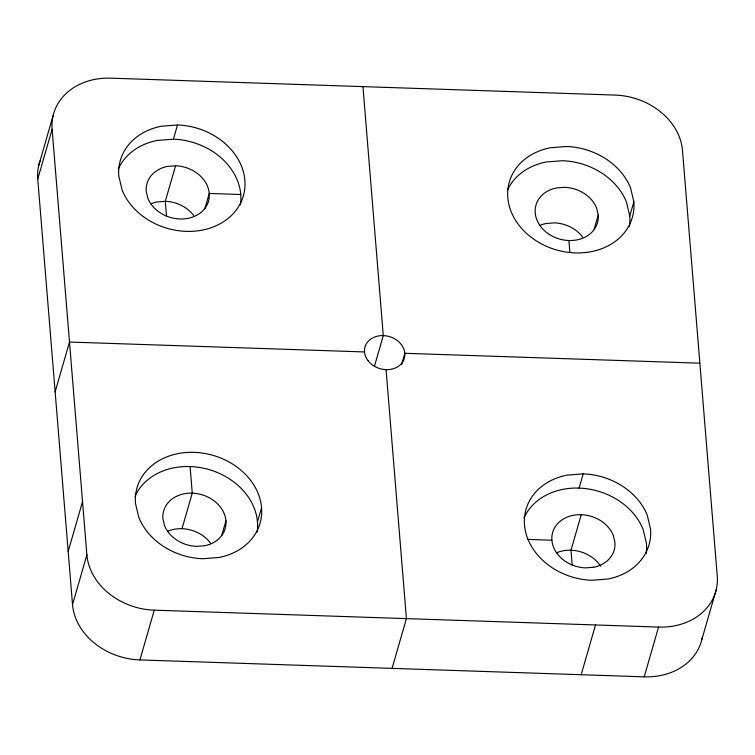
<?xml version="1.0" encoding="UTF-8"?>
<svg xmlns="http://www.w3.org/2000/svg" width="755" height="755" viewBox="0 0 755 755"><rect width="100%" height="100%" fill="white"/><g stroke="black" fill="none" stroke-linecap="round" stroke-linejoin="round"><path stroke-width="1.13" d="M38.769 165.307L53.133 115.553M37.75 179.011L52.114 129.247A64.015 52.246 16.1 0 1 110.796 78.161L615.089 95.083A64.015 52.246 16.1 0 1 682.473 150.396L717.25 575.99A64.015 52.246 16.1 0 1 658.558 627.075L644.204 676.839L139.911 659.917A64.015 52.246 16.1 0 1 72.527 604.604L37.75 179.011A64.015 52.246 16.1 0 1 40.062 160.947M55.134 391.807L69.498 342.043L364.505 351.943M240.401 204.85A64.015 52.246 16.1 0 0 173.386 139.184L177.491 124.971L161.325 126.236A64.015 52.246 16.1 0 0 118.799 176.057L122.074 189.892A64.015 52.246 16.1 0 0 197.064 230.926A64.015 52.246 16.1 0 0 244.252 175.641A64.015 52.246 16.1 0 0 177.491 124.971M175.556 165.779A32.003 26.123 16.1 0 1 208.937 191.119A32.003 26.123 16.1 0 1 185.343 218.761A32.003 26.123 16.1 0 1 147.848 198.244L146.215 191.326A32.003 26.123 16.1 0 1 167.478 166.421L175.556 165.779L165.298 201.321L166.525 216.355M68.176 551.405L82.54 501.641M72.527 604.604L86.882 554.84L52.114 129.247M204.765 208.993L209.248 193.44L240.769 194.497M139.911 659.917L154.265 610.163A64.015 52.246 16.1 0 1 86.882 554.84M181.993 528.689L192.251 493.157L190.081 466.552M221.772 535.248L225.943 520.808M257.455 521.865L261.56 507.653M374.48 366.128L383.285 335.598L362.947 86.627M401.584 364.608L404.85 353.302L699.866 363.193M392.053 668.373L406.416 618.619L386.069 369.648M594.081 229.416L598.253 214.977L596.61 208.059A32.003 26.123 16.1 0 0 564.561 187.325L556.473 187.957A32.003 26.123 16.1 0 0 536.069 217.497A32.003 26.123 16.1 0 0 571.648 240.515A32.003 26.123 16.1 0 0 598.253 214.977M629.406 226.387A64.015 52.246 16.1 0 0 629.764 216.043L633.87 201.821L630.595 187.986A64.015 52.246 16.1 0 0 566.486 146.508L550.319 147.772A64.015 52.246 16.1 0 0 509.512 206.861A64.015 52.246 16.1 0 0 580.661 252.887A64.015 52.246 16.1 0 0 633.87 201.821M579.076 488.098L583.181 473.876A64.015 52.246 16.1 0 1 647.29 515.354L650.565 529.189A64.015 52.246 16.1 0 1 608.039 579.01L591.873 580.274A64.015 52.246 16.1 0 1 525.593 531.926A64.015 52.246 16.1 0 1 567.014 475.14L583.181 473.876M581.246 514.693L570.988 550.235L572.224 565.269M581.161 674.715L595.525 624.961M701.867 639.447L716.231 589.693M173.386 139.184L157.219 140.449A64.015 52.246 16.1 0 0 118.29 169.016M527.386 539.41L551.905 540.231M154.265 610.163L658.558 627.075M629.764 216.043L626.499 202.198A64.015 52.246 16.1 0 0 562.381 160.721L546.214 161.985A64.015 52.246 16.1 0 0 507.284 190.553M568.902 240.524L569.846 252.085M167.506 531.284A32.003 26.123 16.1 0 1 210.371 542.911M134.975 496.384A64.015 52.246 16.1 0 1 209.248 469.657A64.015 52.246 16.1 0 1 257.096 532.218M150.821 203.916A32.003 26.123 16.1 0 1 157.219 201.953L165.298 201.321A32.003 26.123 16.1 0 1 193.686 215.543M702.329 637.229A64.015 52.246 16.1 0 1 644.204 676.839M539.816 225.452A32.003 26.123 16.1 0 1 546.214 223.499L554.302 222.867A32.003 26.123 16.1 0 1 582.681 237.079M556.51 552.82A32.003 26.123 16.1 0 1 600.612 566.241M523.979 517.921A64.015 52.246 16.1 0 1 583.898 488.409A64.015 52.246 16.1 0 1 643.184 529.566L646.459 543.411A64.015 52.246 16.1 0 1 646.091 553.764M204.68 545.723L196.593 546.356A32.003 26.123 16.1 0 1 164.543 525.612L162.901 518.694A32.003 26.123 16.1 0 1 189.514 493.166A32.003 26.123 16.1 0 1 225.084 516.175A32.003 26.123 16.1 0 1 204.68 545.723M219.044 557.473L202.869 558.738A64.015 52.246 16.1 0 1 138.76 517.26L135.494 503.425A64.015 52.246 16.1 0 1 188.703 452.358A64.015 52.246 16.1 0 1 259.852 498.385A64.015 52.246 16.1 0 1 219.044 557.473M593.675 567.26L585.597 567.892A32.003 26.123 16.1 0 1 552.216 542.562A32.003 26.123 16.1 0 1 575.81 514.91A32.003 26.123 16.1 0 1 613.305 535.427L614.938 542.354A32.003 26.123 16.1 0 1 593.675 567.26M367.911 360.55A20.489 16.714 16.1 0 0 402.849 361.72A20.489 16.714 16.1 0 0 383.285 335.598A20.489 16.714 16.1 0 0 367.911 360.55"/></g></svg>
